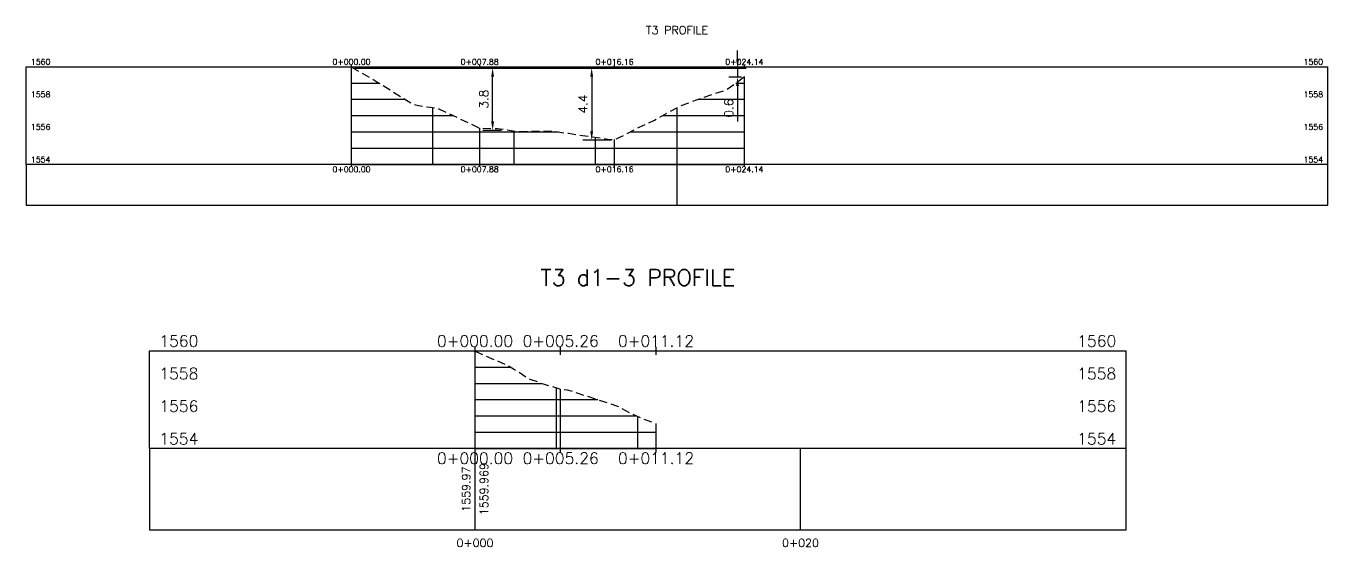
# Model space of a CAD drawing. Header units: metres. Extents: x 419533 to 423558, y 4805342 to 4807578.
# Drawn here: x 420037.4 to 420117.4, y 4805737.7 to 4805769.7 of the extents above; entities that cross this region are included whole.
import ezdxf

# ---------------------------------------------------------------- set-up
doc = ezdxf.new("R2010")
doc.units = ezdxf.units.M
doc.linetypes.add('DASHED', pattern=[0.75, 0.5, -0.25])
for name, color, linetype in [('C-ROAD-PROF', 1, 'DASHED'), ('C-ROAD-PROF-GRID-GEOM', 5, 'Continuous'), ('C-ROAD-PROF-GRID-MAJR', 8, 'Continuous'), ('C-ROAD-PROF-GRID-MINR', 8, 'Continuous'), ('C-ROAD-PROF-TEXT', 11, 'Continuous'), ('C-ROAD-PROF-TICK', 7, 'Continuous'), ('C-ROAD-PROF-TITL', 11, 'Continuous'), ('C-ROAD-PROF-TTLB', 5, 'Continuous')]:
    doc.layers.add(name, color=color, linetype=linetype)
doc.styles.get("Standard").update_dxf_attribs({"font": 'simplex.shx'})
doc.dimstyles.new('TFO75', dxfattribs={"dimscale": 3, "dimtxt": 0.18, "dimasz": 0.18, "dimexe": 0.18, "dimexo": 0.0625, "dimgap": 0.09, "dimtad": 1, "dimdec": 1, "dimzin": 0, "dimdsep": 46, "dimtxsty": 'Standard', "dimcen": 0.09, "dimse1": 1, "dimse2": 1, "dimclrd": 3, "dimclre": 3, "dimclrt": 1, "dimadec": 4, "dimazin": 0, "dimtfac": 1, "dimtdec": 1, "dimtmove": 0, "dimatfit": 3, "dimfxl": 1, "dimtolj": 1, "dimtzin": 0, "dimarcsym": 0})

# ---------------------------------------------------------------- blocks, each defined once
blk = doc.blocks.new('*D19')
at = {"color": 3, "lineweight": -2, "transparency": 16777216}
for p, q in [((420057.601, 4805767.17), (420072.711, 4805767.17)), ((420072.171, 4805766.63), (420072.171, 4805763.283)), ((420073.391, 4805762.743), (420071.631, 4805762.743))]:
    blk.add_line(p, q, dxfattribs=at)
at = {"color": 3, "transparency": 16777216}
for points in [[(420072.081, 4805766.63), (420072.261, 4805766.63), (420072.171, 4805767.17)], [(420072.081, 4805763.283), (420072.261, 4805763.283), (420072.171, 4805762.743)]]:
    blk.add_solid(points, dxfattribs=at)
at = {"layer": 'Defpoints', "color": 0, "transparency": 16777216}
for p in [(420057.414, 4805767.17), (420072.171, 4805762.743), (420073.579, 4805762.743)]:
    blk.add_point(p, dxfattribs=at)
at = {"color": 1, "transparency": 16777216, "insert": (420071.631, 4805764.957), "char_height": 0.54, "attachment_point": 5, "rotation": 90}
blk.add_mtext('\\A1;4.4', dxfattribs=at)
blk = doc.blocks.new('*D20')
at = {"color": 3, "lineweight": -2, "transparency": 16777216}
for p, q in [((420081.134, 4805767.71), (420081.134, 4805768.25)), ((420057.601, 4805767.17), (420081.674, 4805767.17)), ((420081.368, 4805766.607), (420080.594, 4805766.607)), ((420081.134, 4805767.17), (420081.134, 4805766.607)), ((420081.134, 4805766.067), (420081.134, 4805763.881))]:
    blk.add_line(p, q, dxfattribs=at)
at = {"color": 3, "transparency": 16777216}
for points in [[(420081.044, 4805767.71), (420081.224, 4805767.71), (420081.134, 4805767.17)], [(420081.044, 4805766.067), (420081.224, 4805766.067), (420081.134, 4805766.607)]]:
    blk.add_solid(points, dxfattribs=at)
at = {"layer": 'Defpoints', "color": 0, "transparency": 16777216}
for p in [(420057.414, 4805767.17), (420081.134, 4805766.607), (420081.555, 4805766.607)]:
    blk.add_point(p, dxfattribs=at)
at = {"color": 1, "transparency": 16777216, "insert": (420080.594, 4805764.704), "char_height": 0.54, "attachment_point": 5, "rotation": 90}
blk.add_mtext('\\A1;0.6', dxfattribs=at)
blk = doc.blocks.new('*D69')
at = {"color": 3, "lineweight": -2, "transparency": 16777216}
for p, q in [((420057.601, 4805767.17), (420066.625, 4805767.17)), ((420066.085, 4805763.887), (420066.085, 4805766.63)), ((420065.477, 4805763.347), (420066.625, 4805763.347))]:
    blk.add_line(p, q, dxfattribs=at)
at = {"color": 3, "transparency": 16777216}
for points in [[(420065.995, 4805766.63), (420066.175, 4805766.63), (420066.085, 4805767.17)], [(420065.995, 4805763.887), (420066.175, 4805763.887), (420066.085, 4805763.347)]]:
    blk.add_solid(points, dxfattribs=at)
at = {"layer": 'Defpoints', "color": 0, "transparency": 16777216}
for p in [(420057.414, 4805767.17), (420066.085, 4805767.17), (420065.289, 4805763.347)]:
    blk.add_point(p, dxfattribs=at)
at = {"color": 1, "transparency": 16777216, "insert": (420065.545, 4805765.258), "char_height": 0.54, "attachment_point": 5, "rotation": 90}
blk.add_mtext('\\A1;3.8', dxfattribs=at)
blk = doc.blocks.new('leg_extensions_profiles_1')
at = {"layer": 'C-ROAD-PROF', "color": 1, "linetype": 'DASHED', "lineweight": -3, "flags": 128}
blk.add_lwpolyline([(420057.414, 4805767.219), (420058.685, 4805766.495), (420058.912, 4805766.368), (420058.977, 4805766.329), (420059.081, 4805766.266), (420059.188, 4805766.195), (420061.17, 4805764.952), (420061.521, 4805764.86), (420062.259, 4805764.758), (420062.548, 4805764.714), (420062.635, 4805764.716), (420062.83, 4805764.647), (420064.601, 4805763.799), (420065.289, 4805763.475), (420066.113, 4805763.454), (420066.385, 4805763.457), (420067.625, 4805763.278), (420069.744, 4805763.291), (420069.838, 4805763.292), (420070.633, 4805763.174), (420070.746, 4805763.161), (420073.168, 4805762.801), (420073.579, 4805762.771), (420074.311, 4805763.118), (420075.085, 4805763.53), (420076.026, 4805763.965), (420077.578, 4805764.825), (420078.614, 4805765.219), (420080.484, 4805765.849), (420081.555, 4805766.642)], dxfattribs=at)
at = {"layer": 'C-ROAD-PROF-GRID-GEOM', "color": 5, "linetype": 'Continuous', "lineweight": -3}
for p, q in [((420057.414, 4805761.25), (420057.414, 4805767.219)), ((420081.555, 4805761.25), (420081.555, 4805766.642)), ((420065.289, 4805761.25), (420065.289, 4805763.475)), ((420073.579, 4805761.25), (420073.579, 4805762.771))]:
    blk.add_line(p, q, dxfattribs=at)
at = {"layer": 'C-ROAD-PROF-GRID-MAJR', "color": 8, "linetype": 'Continuous', "lineweight": -3}
for p, q in [((420057.414, 4805761.25), (420057.414, 4805767.219)), ((420057.414, 4805765.25), (420060.694, 4805765.25)), ((420078.707, 4805765.25), (420081.555, 4805765.25)), ((420077.414, 4805761.25), (420077.414, 4805764.734)), ((420057.414, 4805763.25), (420070.122, 4805763.25)), ((420074.559, 4805763.25), (420081.555, 4805763.25)), ((420057.414, 4805761.25), (420081.555, 4805761.25))]:
    blk.add_line(p, q, dxfattribs=at)
at = {"layer": 'C-ROAD-PROF-GRID-MINR', "color": 8, "linetype": 'Continuous', "lineweight": -3}
for p, q in [((420057.414, 4805766.25), (420059.106, 4805766.25)), ((420081.026, 4805766.25), (420081.555, 4805766.25)), ((420057.414, 4805764.25), (420063.659, 4805764.25)), ((420062.414, 4805761.25), (420062.414, 4805764.735)), ((420076.541, 4805764.25), (420081.555, 4805764.25)), ((420067.414, 4805761.25), (420067.414, 4805763.308)), ((420072.414, 4805761.25), (420072.414, 4805762.913)), ((420057.414, 4805762.25), (420081.555, 4805762.25))]:
    blk.add_line(p, q, dxfattribs=at)
at = {"layer": 'C-ROAD-PROF-TEXT', "color": 11, "linetype": 'Continuous', "lineweight": -3}
for p, q in [((420057.414, 4805767.125), (420057.414, 4805767.375)), ((420065.289, 4805767.125), (420065.289, 4805767.375)), ((420073.579, 4805767.125), (420073.579, 4805767.375)), ((420081.555, 4805767.125), (420081.555, 4805767.375)), ((420057.414, 4805761.125), (420057.414, 4805761.375)), ((420065.289, 4805761.125), (420065.289, 4805761.375)), ((420073.579, 4805761.125), (420073.579, 4805761.375)), ((420081.555, 4805761.125), (420081.555, 4805761.375))]:
    blk.add_line(p, q, dxfattribs=at)
at = {"layer": 'C-ROAD-PROF-TICK', "color": 7, "linetype": 'Continuous', "lineweight": -3}
blk.add_line((420077.414, 4805758.75), (420077.414, 4805761.25), dxfattribs=at)
at = {"layer": 'C-ROAD-PROF-TTLB', "color": 5, "linetype": 'Continuous', "lineweight": -3}
for p, q in [((420037.414, 4805761.25), (420037.414, 4805767.25)), ((420037.414, 4805767.25), (420117.414, 4805767.25)), ((420117.414, 4805761.25), (420117.414, 4805767.25))]:
    blk.add_line(p, q, dxfattribs=at)
blk.add_3dface([(420037.414, 4805758.75), (420117.414, 4805758.75), (420117.414, 4805761.25), (420037.414, 4805761.25)], dxfattribs=at)
at = {"layer": 'C-ROAD-PROF-TEXT', "color": 11, "linetype": 'Continuous', "lineweight": -3, "char_height": 0.35}
for s, insert, attachment_point in [('1560', (420038.913, 4805767.55), 6), ('0+000.00', (420057.414, 4805767.375), 8), ('0+007.88', (420065.289, 4805767.375), 8), ('0+016.16', (420073.579, 4805767.375), 8), ('0+024.14', (420081.555, 4805767.375), 8), ('{\\C256;1560}', (420115.914, 4805767.55), 4), ('1558', (420038.913, 4805765.55), 6), ('{\\C256;1558}', (420115.914, 4805765.55), 4), ('1556', (420038.913, 4805763.55), 6), ('{\\C256;1556}', (420115.914, 4805763.55), 4), ('1554', (420038.913, 4805761.55), 6), ('{\\C256;1554}', (420115.914, 4805761.55), 4), ('0+000.00', (420057.414, 4805761.125), 2), ('0+007.88', (420065.289, 4805761.125), 2), ('0+016.16', (420073.579, 4805761.125), 2), ('0+024.14', (420081.555, 4805761.125), 2)]:
    blk.add_mtext(s, dxfattribs=dict(at, insert=insert, attachment_point=attachment_point))
at = {"layer": 'C-ROAD-PROF-TITL', "color": 11, "linetype": 'Continuous', "lineweight": -3, "insert": (420077.414, 4805769.25), "char_height": 0.5, "attachment_point": 8}
blk.add_mtext('T3 PROFILE', dxfattribs=at)
for base, p1, p2, picture, middle in [((420081.134, 4805766.607), (420057.414, 4805767.17), (420081.555, 4805766.607), '*D20', (420080.594, 4805764.704)), ((420072.171, 4805762.743), (420057.414, 4805767.17), (420073.579, 4805762.743), '*D19', (420071.631, 4805764.957)), ((420066.085, 4805767.17), (420065.289, 4805763.347), (420057.414, 4805767.17), '*D69', (420065.545, 4805765.258))]:
    dim = blk.add_linear_dim(base=base, p1=p1, p2=p2, angle=90, dimstyle='TFO75')
    dim.commit()
    dim.dimension.update_dxf_attribs({"geometry": picture, "text_midpoint": middle})

msp = doc.modelspace()

# ---------------------------------------------------------------- linework, layer by layer
at = {"layer": 'C-ROAD-PROF', "color": 1, "linetype": 'DASHED', "lineweight": -3, "flags": 128}
msp.add_lwpolyline([(420065.005, 4805749.767), (420066.981, 4805748.918), (420067.369, 4805748.697), (420068.363, 4805748.058), (420068.91, 4805747.885), (420068.985, 4805747.837), (420070.196, 4805747.459), (420070.26, 4805747.434), (420070.262, 4805747.434), (420070.265, 4805747.434), (420070.675, 4805747.408), (420073.264, 4805746.567), (420073.76, 4805746.398), (420074.476, 4805746.002), (420075.489, 4805745.563), (420076.126, 4805745.318)], dxfattribs=at)
at = {"layer": 'C-ROAD-PROF-GRID-GEOM', "color": 5, "linetype": 'Continuous', "lineweight": -3}
for p, q in [((420065.005, 4805743.797), (420065.005, 4805749.767)), ((420070.265, 4805743.797), (420070.265, 4805747.434)), ((420076.126, 4805743.797), (420076.126, 4805745.318))]:
    msp.add_line(p, q, dxfattribs=at)
at = {"layer": 'C-ROAD-PROF-GRID-MAJR', "color": 8, "linetype": 'Continuous', "lineweight": -3}
for p, q in [((420065.005, 4805743.797), (420065.005, 4805749.767)), ((420065.005, 4805747.797), (420069.114, 4805747.797)), ((420065.005, 4805745.797), (420074.949, 4805745.797)), ((420065.005, 4805743.797), (420076.126, 4805743.797))]:
    msp.add_line(p, q, dxfattribs=at)
at = {"layer": 'C-ROAD-PROF-GRID-MINR', "color": 8, "linetype": 'Continuous', "lineweight": -3}
for p, q in [((420065.005, 4805748.797), (420067.193, 4805748.797)), ((420070.005, 4805743.797), (420070.005, 4805747.519)), ((420065.005, 4805746.797), (420072.555, 4805746.797)), ((420075.005, 4805743.797), (420075.005, 4805745.773)), ((420065.005, 4805744.797), (420076.126, 4805744.797))]:
    msp.add_line(p, q, dxfattribs=at)
at = {"layer": 'C-ROAD-PROF-TEXT', "color": 11, "linetype": 'Continuous', "lineweight": -3}
for p, q in [((420065.005, 4805749.547), (420065.005, 4805750.047)), ((420070.265, 4805749.547), (420070.265, 4805750.047)), ((420076.126, 4805749.547), (420076.126, 4805750.047)), ((420065.005, 4805743.547), (420065.005, 4805744.047)), ((420070.265, 4805743.547), (420070.265, 4805744.047)), ((420076.126, 4805743.547), (420076.126, 4805744.047))]:
    msp.add_line(p, q, dxfattribs=at)
at = {"layer": 'C-ROAD-PROF-TICK', "color": 7, "linetype": 'Continuous', "lineweight": -3}
for p, q in [((420065.005, 4805738.797), (420065.005, 4805743.797)), ((420085.005, 4805738.797), (420085.005, 4805743.797))]:
    msp.add_line(p, q, dxfattribs=at)
at = {"layer": 'C-ROAD-PROF-TTLB', "color": 5, "linetype": 'Continuous', "lineweight": -3}
for p, q in [((420045.005, 4805743.797), (420045.005, 4805749.797)), ((420045.005, 4805749.797), (420105.005, 4805749.797)), ((420105.005, 4805743.797), (420105.005, 4805749.797))]:
    msp.add_line(p, q, dxfattribs=at)
msp.add_3dface([(420045.005, 4805738.797), (420105.005, 4805738.797), (420105.005, 4805743.797), (420045.005, 4805743.797)], dxfattribs=at)

# ---------------------------------------------------------------- block references
msp.add_blockref('leg_extensions_profiles_1', (0, 0))

# ---------------------------------------------------------------- texts
at = {"layer": 'C-ROAD-PROF-TEXT', "color": 11, "linetype": 'Continuous', "lineweight": -3}
for s, insert, char_height, attachment_point in [('1560', (420048.004, 4805750.397), 0.7, 6), ('0+000.00', (420065.005, 4805750.047), 0.7, 8), ('0+005.26', (420070.265, 4805750.047), 0.7, 8), ('0+011.12', (420076.126, 4805750.047), 0.7, 8), ('{\\C256;1560}', (420102.006, 4805750.397), 0.7, 4), ('1558', (420048.004, 4805748.397), 0.7, 6), ('{\\C256;1558}', (420102.006, 4805748.397), 0.7, 4), ('1556', (420048.004, 4805746.397), 0.7, 6), ('{\\C256;1556}', (420102.006, 4805746.397), 0.7, 4), ('1554', (420048.004, 4805744.397), 0.7, 6), ('{\\C256;1554}', (420102.006, 4805744.397), 0.7, 4), ('0+000.00', (420065.005, 4805743.547), 0.7, 2), ('0+005.26', (420070.265, 4805743.547), 0.7, 2), ('0+011.12', (420076.126, 4805743.547), 0.7, 2), ('0+000', (420065.005, 4805738.247), 0.5, 2), ('0+020', (420085.005, 4805738.247), 0.5, 2)]:
    msp.add_mtext(s, dxfattribs=dict(at, insert=insert, char_height=char_height, attachment_point=attachment_point))
at = {"layer": 'C-ROAD-PROF-TEXT', "color": 11, "linetype": 'Continuous', "lineweight": -3, "char_height": 0.5, "rotation": 90}
for s, insert, attachment_point in [('1559.97', (420064.705, 4805741.297), 8), ('1559.969', (420065.305, 4805741.297), 2)]:
    msp.add_mtext(s, dxfattribs=dict(at, insert=insert, attachment_point=attachment_point))
at = {"layer": 'C-ROAD-PROF-TITL', "color": 11, "linetype": 'Continuous', "lineweight": -3, "insert": (420075.005, 4805753.797), "char_height": 1, "attachment_point": 8}
msp.add_mtext('T3 d1-3 PROFILE', dxfattribs=at)

doc.saveas('drawing.dxf')
